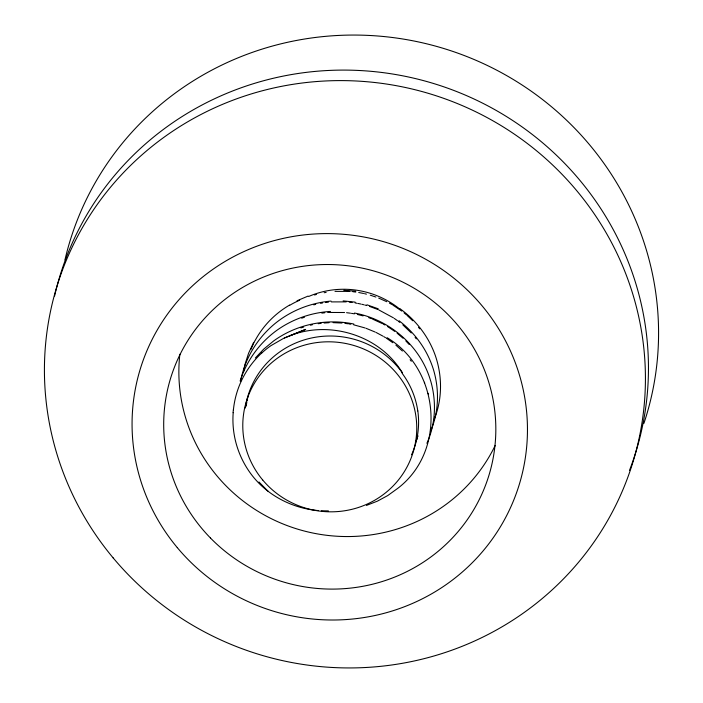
<?xml version="1.0" encoding="UTF-8"?>
<svg xmlns="http://www.w3.org/2000/svg" width="703" height="703" viewBox="0 0 703 703"><rect width="100%" height="100%" fill="white"/><g stroke="black" fill="none" stroke-linecap="round" stroke-linejoin="round"><path stroke-width="1.05" d="M233.071 412.705L233.334 409.779M243.466 372.159L244.899 364.655L248.59 353.231L253.66 342.335M240.637 381.377C244.635 358.688 257.43 337.985 275.181 323.424L275.804 322.923C291.552 310.375 310.99 302.756 331.051 301.086M240.136 381.044C246.199 361.869 258.177 344.778 274.038 332.44L274.653 331.948C290.717 319.777 310.331 312.624 330.436 311.447M433.944 419.937C442.407 399.726 442.468 376.509 435.429 355.867L435.166 355.112C428.522 336.544 416.071 320.304 400.086 308.802M250.98 349.347L253.423 343.767M430.412 431.616C439.059 411.87 439.533 389.067 433.145 368.6L432.881 367.827C426.712 349.119 414.665 332.598 398.988 320.717M426.888 443.285C435.658 424.006 436.563 401.633 430.807 381.351L430.535 380.569C420.473 346.052 389.664 319.496 354.505 313.055M253.757 343.082L254.802 341.052M255.092 340.507L257.272 336.737A94.703 92.163 16.1 0 1 289.592 305.076M255.374 357.959L263.651 349.189L273.555 341.008C296.411 324.391 326.218 318.195 353.837 324.039M284.416 337.976L305.656 329.382L283.696 338.301L270.927 345.656A90.327 87.901 16.1 0 0 261.771 353.02M297.035 300.752L308.142 296.06M366.421 505.439L377.406 501.151L387.731 495.571L397.863 488.269C447.319 450.403 439.639 368.908 387.028 337.66M289.627 335.823C329.698 319.839 380.007 335.375 402.318 372.739M301.684 318.204L304.487 317.229M300.902 327.923L303.722 327.009M314.522 294.979L316.438 294.452M313.793 304.847L315.717 304.381M310.427 325.208L312.36 324.777M320.568 303.344L322.519 302.984M324.18 292.72L326.139 292.378M318.213 323.723L321.166 323.327M321.842 313.125L324.795 312.747M325.454 302.536L328.406 302.176M324.127 323.02L329.074 322.712M327.756 312.457L344.593 312.51M331.377 301.903L346.236 301.877M334.997 291.35L349.866 291.411M328.398 510.888L321.315 510.791M333.037 322.633L341.957 323.037M343.749 290.304L355.797 291.253M318.485 510.598C297.299 508.84 276.666 499.93 261.121 485.386A88.49 86.118 16.1 0 1 250.997 473.989A94.149 91.618 16.1 0 1 233.194 412.714M343.134 300.893L355.156 302.123M346.57 312.694L350.507 313.195M349.206 302.141L352.159 302.483M352.827 291.692L355.78 292.061M344.918 323.354L347.862 323.758M348.837 323.916L350.797 324.241M351.482 313.336L354.409 313.846M355.094 302.923L357.045 303.274M358.715 292.51L363.574 293.467M358.02 303.45L360.929 304.056M353.706 324.821L365.138 327.976M357.317 314.434L363.073 315.884M361.896 304.285L363.811 304.751M364.541 293.678L366.465 294.153M364.769 305.014L366.676 305.533M370.279 295.19L375.912 297.044M369.514 306.403L377.845 309.496M366.913 304.786L378.258 308.81M366.07 328.31L375.2 332.053M368.732 317.659L371.518 318.679M372.432 319.048L382.291 323.556M378.68 298.09L386.773 301.728M378.75 309.9L393.434 317.835M376.087 332.466L383.03 336.175M383.153 324.03L384.884 324.971M389.392 303.09L391.958 304.54M392.801 305.049L401.747 311.051M383.882 336.667L385.552 337.704M387.423 326.464L394.743 331.377M386.386 338.213L392.801 342.713M394.242 318.389L397.459 320.638M398.25 321.209L399.805 322.405M397.081 333.152L403.021 338.231M404.058 312.861L406.316 314.733M395.877 345.129L402.388 351.025M402.845 324.865L411.281 332.95M407.046 315.383L412.714 320.744M268.238 491.415L258.968 481.986M405.833 340.929L409.164 344.47M415.104 337.343L416.308 338.864M418.505 327.282L419.7 328.802M410.13 359.716L411.308 361.263M424.419 382.274L424.674 383.003M428.127 393.32L428.399 394.111M64.94 259.934A301.112 293.037 16.1 0 1 437.574 46.679A301.112 293.037 16.1 0 1 643.922 423.347M54.588 296.025A301.112 293.037 16.1 0 1 433.233 83.402A301.112 293.037 16.1 0 1 629.493 470.412M495.158 445.544A166.409 161.945 16.1 0 1 299.882 529.816A166.409 161.945 16.1 0 1 179.854 354.242M233.414 409.787A94.545 92.014 16.1 0 1 261.727 352.976M245.285 408.004A87.163 84.826 16.1 0 1 310.717 338.169A87.163 84.826 16.1 0 1 402.23 372.625M289.724 305.287A89.852 87.444 16.1 0 1 299.698 300.207M308.766 296.446A87.163 84.826 16.1 0 1 400.288 309.487M246.261 406.097A87.822 86.777 27.5 0 1 246.867 401.721M247.509 398.241A87.822 86.777 27.5 0 1 247.887 396.51M417.907 435.702A87.822 83.455 11.9 0 1 415.376 442.916M247.263 400.508A87.822 86.794 5.5 0 1 247.57 398.759M417.819 410.939A87.822 83.411 18.9 0 1 411.563 454.815M402.107 373.267A87.822 83.437 11.6 0 1 417.784 410.947M417.74 436.22A87.822 83.437 20.3 0 1 416.343 440.236M177.288 547.619A198.105 192.789 16.1 0 0 514.983 496.977A198.105 192.789 16.1 0 0 297.017 235.83A198.105 192.789 16.1 0 0 177.288 547.619M113.165 557.901A301.112 293.037 16.1 0 0 626.461 480.922A301.112 293.037 16.1 0 0 295.155 83.982A301.112 293.037 16.1 0 0 113.165 557.901M210.452 537.997A166.409 161.945 16.1 0 0 489.455 473.602A166.409 161.945 16.1 0 0 289.381 268.836A166.409 161.945 16.1 0 0 210.452 537.997M262.676 479.964A87.163 84.826 16.1 0 0 411.264 457.688A87.163 84.826 16.1 0 0 315.357 342.783A87.163 84.826 16.1 0 0 262.676 479.964"/></g></svg>
